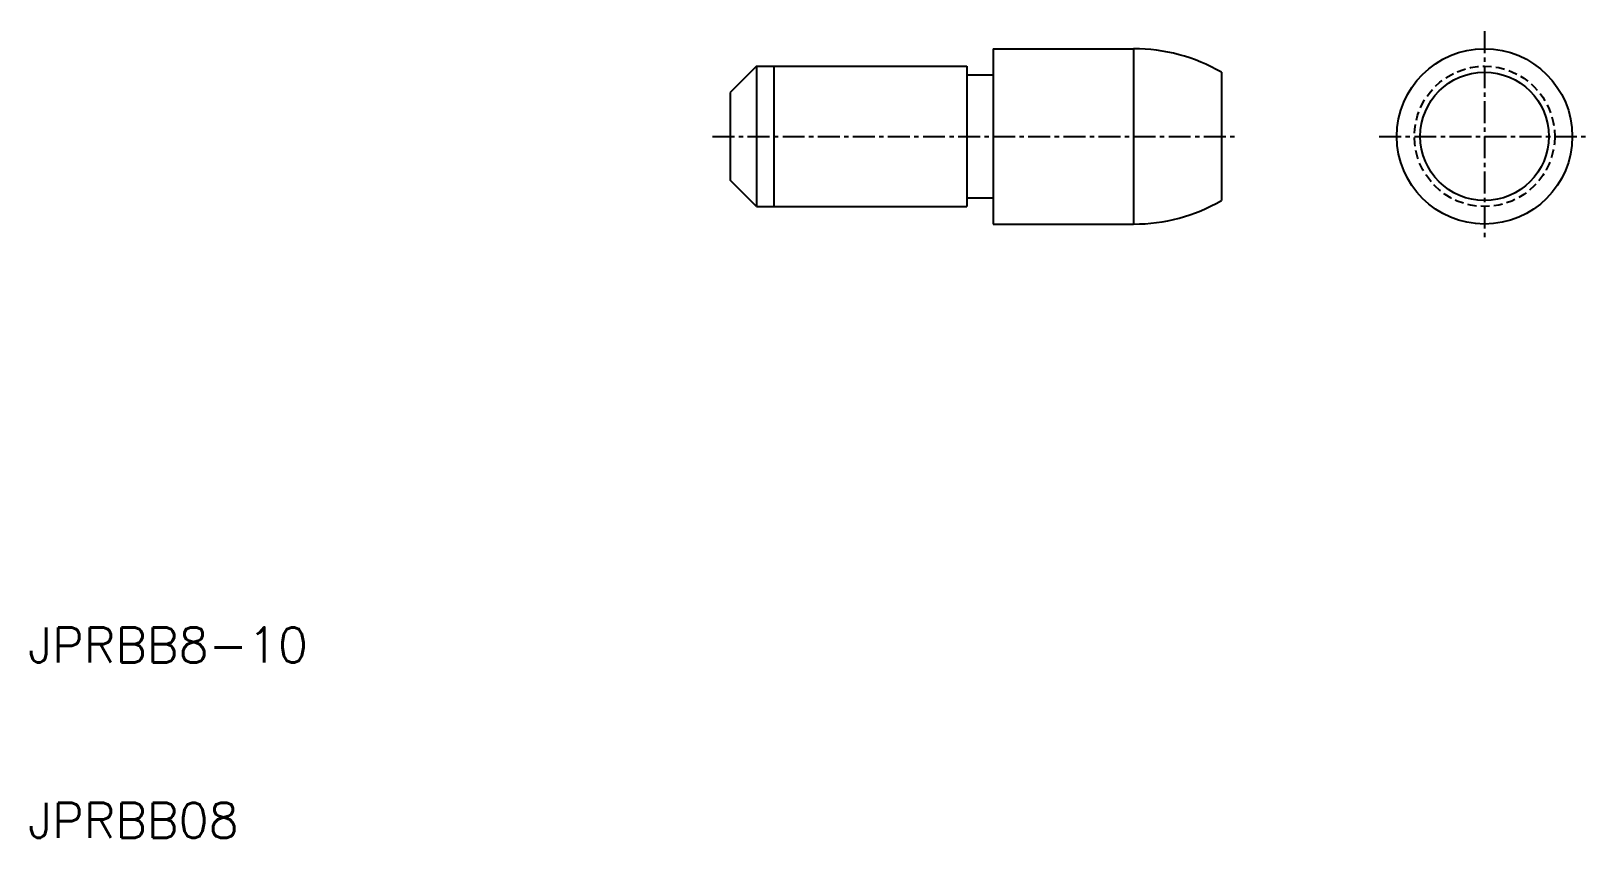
# Model space of a CAD drawing. Extents: x 10.2 to 99, y 10 to 56.
import ezdxf

# ---------------------------------------------------------------- set-up
doc = ezdxf.new("R2010")
doc.units = 0
doc.linetypes.add('CENTER', pattern=[2, 1.25, -0.25, 0.25, -0.25])
doc.linetypes.add('DASHED', pattern=[0.75, 0.5, -0.25])
doc.layers.get('0').update_dxf_attribs({"linetype": 'CONTINUOUS'})
doc.layers.add('CENTER', color=1, linetype='CENTER')
doc.styles.get("Standard").update_dxf_attribs({"font": 'txt.shx'})

msp = doc.modelspace()

# ---------------------------------------------------------------- linework, layer by layer
at = {"color": 7, "linetype": 'CONTINUOUS'}
for p, q in [((65, 55), (73, 55)), ((65, 55), (65, 45)), ((73, 55), (73, 45)), ((51.5, 54), (50, 52.5)), ((51.5, 54), (63.5, 54)), ((51.5, 54), (51.5, 46)), ((52.5, 54), (52.5, 46)), ((63.5, 54), (63.5, 46)), ((63.5, 53.5), (65, 53.5)), ((78, 53.66), (78, 46.34)), ((50, 52.5), (50, 47.5)), ((51.5, 46), (50, 47.5)), ((63.5, 46.5), (65, 46.5)), ((51.5, 46), (63.5, 46)), ((65, 45), (73, 45))]:
    msp.add_line(p, q, dxfattribs=at)
for radius in [5, 3.66]:
    msp.add_circle((93, 50), radius, dxfattribs=at)
at = {"color": 3, "linetype": 'DASHED'}
msp.add_circle((93, 50), 4, dxfattribs=at)
at = {"color": 7, "linetype": 'CONTINUOUS'}
for centre, start, end in [((73, 45), 60, 90), ((73, 55), 270, 300)]:
    msp.add_arc(centre, 10, start, end, dxfattribs=at)
at = {"layer": 'CENTER', "color": 1, "linetype": 'CENTER'}
for p, q in [((93, 56), (93, 44)), ((49, 50), (79, 50)), ((87, 50), (99, 50))]:
    msp.add_line(p, q, dxfattribs=at)

# ---------------------------------------------------------------- texts
at = {"color": 7, "linetype": 'CONTINUOUS'}
for s, p in [('JPRBB8-10', (10, 20)), ('JPRBB08', (10, 10))]:
    msp.add_text(s, height=2, dxfattribs=at).set_placement(p)

doc.saveas('drawing.dxf')
